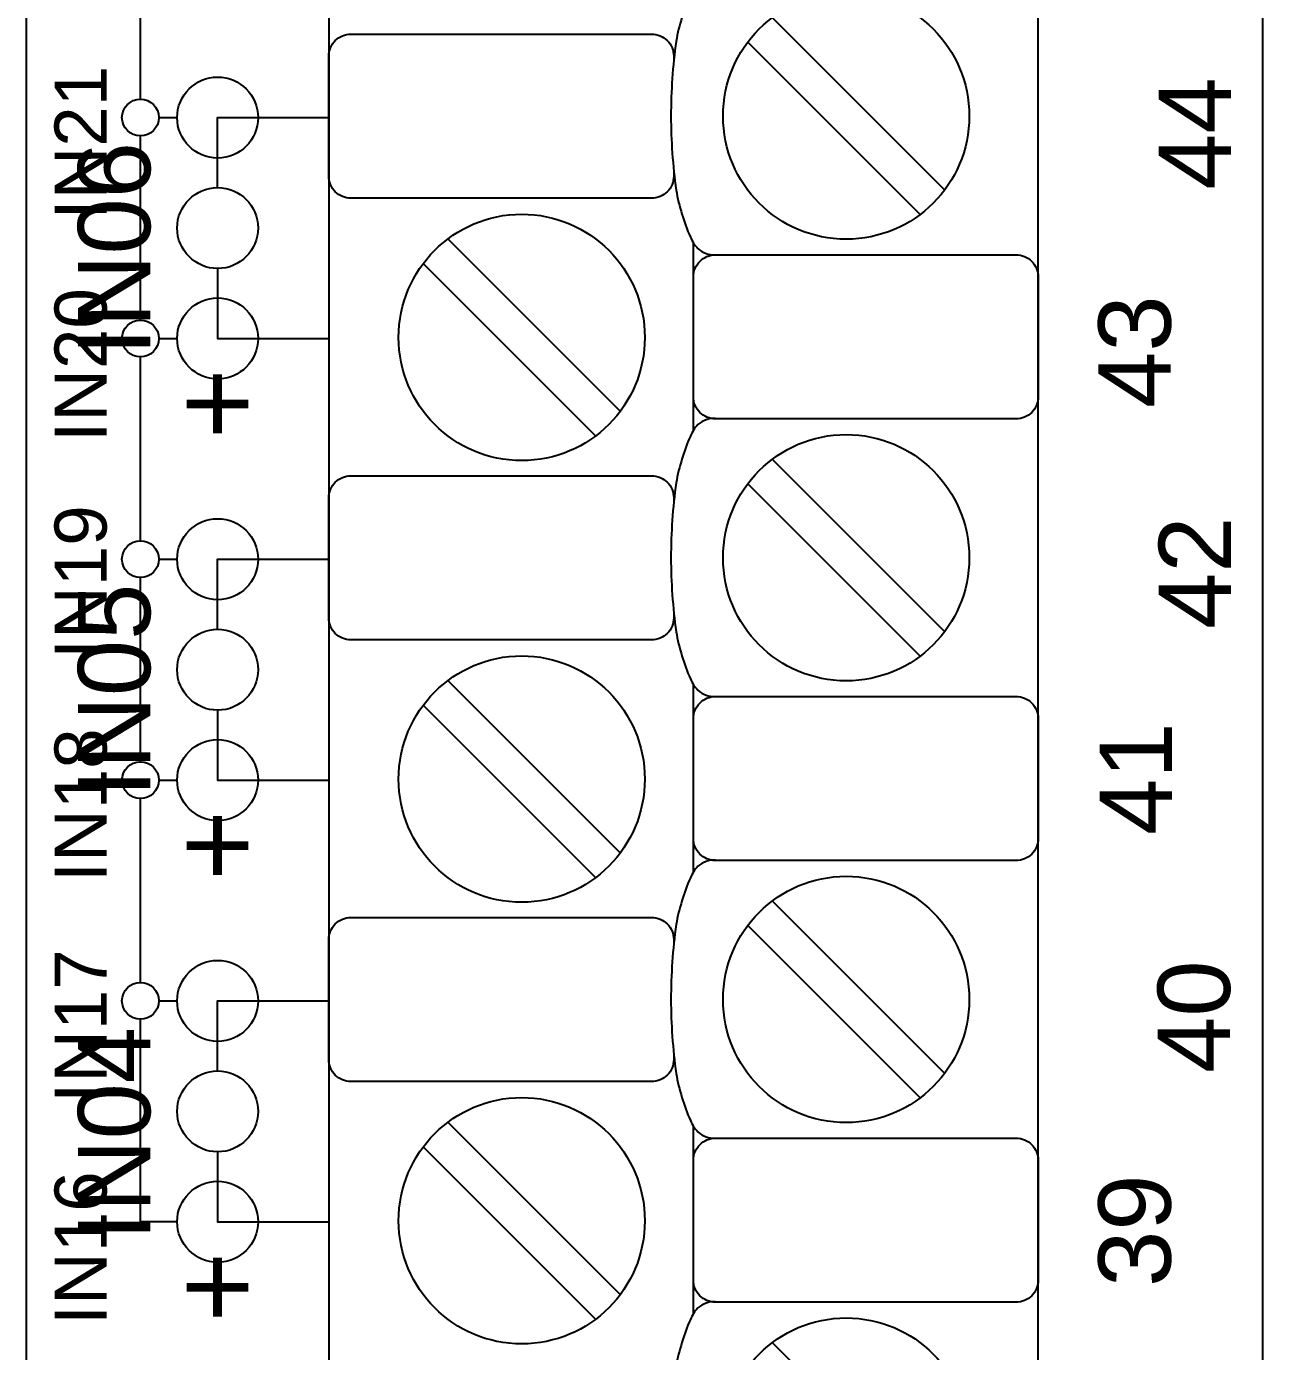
# Model space of a CAD drawing. Extents: x 1 to 47, y 1 to 35.
# Drawn here: x 29.831 to 31.511, y 16.489 to 18.289 of the extents above; entities that cross this region are included whole.
import ezdxf

# ---------------------------------------------------------------- set-up
doc = ezdxf.new("R2010")
doc.units = 0
doc.header["$MEASUREMENT"] = 0
for name, color, linetype in [('4_01__0__EMPTY', 7, 'CONTINUOUS'), ('4_02__1___8__INDEPENDENT_I', 7, 'CONTINUOUS'), ('4_03__2___8__OPTOISOLATED_', 7, 'CONTINUOUS'), ('4_04__4___24__OPTOISOLATED', 7, 'CONTINUOUS'), ('4_05__5___8__INDEPENDENT_I', 7, 'CONTINUOUS'), ('4_06__6___8__INDEPENDENT_I', 7, 'CONTINUOUS'), ('4_07__7___8__OPTOISOLATED_', 7, 'CONTINUOUS'), ('4_08__8___8__OPTOISOLATED_', 7, 'CONTINUOUS'), ('7_00______DWG_', 7, 'CONTINUOUS')]:
    doc.layers.add(name, color=color, linetype=linetype)
doc.styles.add('ARIAL', font='arial.ttf')

msp = doc.modelspace()

# ---------------------------------------------------------------- linework, layer by layer
at = {"layer": '4_01__0__EMPTY'}
msp.add_lwpolyline([(31.1761, 14.7556, 0.414213), (31.2061, 14.7856), (31.2062, 19.7674, 0.414214), (31.1762, 19.7974), (30.8631, 19.7974), (30.6184, 19.8883, 0.480048), (30.4202, 19.7433), (30.4202, 19.5091, -0.414214), (30.3902, 19.4791), (30.272, 19.4791, 0.414212), (30.242, 19.4491), (30.2419, 19.4491), (30.2419, 14.468, 0.414215), (30.2719, 14.438), (30.5848, 14.4381), (30.8296, 14.3472, 0.47859), (31.0281, 14.4922), (31.0281, 14.7256, -0.414214), (31.0581, 14.7556)], format="xyb", close=True, dxfattribs=at)
at = {"layer": '4_02__1___8__INDEPENDENT_I'}
msp.add_lwpolyline([(31.1761, 14.7556, 0.414213), (31.2061, 14.7856), (31.2062, 19.7674, 0.414214), (31.1762, 19.7974), (30.8631, 19.7974), (30.6184, 19.8883, 0.480048), (30.4202, 19.7433), (30.4202, 19.5091, -0.414214), (30.3902, 19.4791), (30.272, 19.4791, 0.414212), (30.242, 19.4491), (30.2419, 19.4491), (30.2419, 14.468, 0.414215), (30.2719, 14.438), (30.5848, 14.4381), (30.8296, 14.3472, 0.47859), (31.0281, 14.4922), (31.0281, 14.7256, -0.414214), (31.0581, 14.7556)], format="xyb", close=True, dxfattribs=at)
for points in [[(30.7674, 18.3571, 0.191033), (30.7435, 18.3486, 0.081668), (30.7333, 18.333, 0.0591), (30.714, 18.2693, 0.034646), (30.7069, 18.1678, 0.03436), (30.714, 18.0671, 0.0591), (30.7333, 18.0034, 0.081668), (30.7435, 17.9877, 0.191033), (30.7674, 17.9792)], [(30.7107, 18.0941), (30.7107, 18.0862, -0.414214), (30.6807, 18.0562), (30.2719, 18.0562, -0.414214), (30.2419, 18.0862), (30.2419, 18.2491, -0.414214), (30.2719, 18.2791), (30.6807, 18.2791, -0.414214), (30.7107, 18.2491), (30.7107, 18.2422)], [(30.7374, 17.9492, -0.414214), (30.7674, 17.9792), (31.1761, 17.9792, -0.414214), (31.2061, 17.9492), (31.2061, 17.7864, -0.414214), (31.1761, 17.7564), (30.7674, 17.7564, -0.414214), (30.7374, 17.7864)], [(30.7674, 17.7571, 0.191033), (30.7435, 17.7486, 0.081668), (30.7333, 17.733, 0.0591), (30.714, 17.6693, 0.034646), (30.7069, 17.5678, 0.03436), (30.714, 17.4671, 0.0591), (30.7333, 17.4033, 0.081668), (30.7435, 17.3877, 0.191033), (30.7674, 17.3792)], [(30.7107, 17.4941), (30.7107, 17.4862, -0.414214), (30.6807, 17.4562), (30.2719, 17.4562, -0.414214), (30.2419, 17.4862), (30.2419, 17.6491, -0.414214), (30.2719, 17.6791), (30.6807, 17.6791, -0.414214), (30.7107, 17.6491), (30.7107, 17.6422)], [(30.7374, 17.3492, -0.414214), (30.7674, 17.3792), (31.1761, 17.3792, -0.414214), (31.2061, 17.3492), (31.2061, 17.1864, -0.414214), (31.1761, 17.1564), (30.7674, 17.1564, -0.414214), (30.7374, 17.1864)], [(30.7674, 17.1571, 0.191033), (30.7435, 17.1486, 0.081668), (30.7333, 17.133, 0.0591), (30.714, 17.0693, 0.034646), (30.7069, 16.9677, 0.03436), (30.714, 16.8671, 0.0591), (30.7333, 16.8033, 0.081668), (30.7435, 16.7877, 0.191033), (30.7674, 16.7792)], [(30.7107, 16.8941), (30.7107, 16.8862, -0.414214), (30.6807, 16.8562), (30.2719, 16.8562, -0.414214), (30.2419, 16.8862), (30.2419, 17.049, -0.414214), (30.2719, 17.079), (30.6807, 17.079, -0.414214), (30.7107, 17.049), (30.7107, 17.0422)], [(30.7374, 16.7492, -0.414214), (30.7674, 16.7792), (31.1761, 16.7792, -0.414214), (31.2061, 16.7492), (31.2061, 16.5864, -0.414214), (31.1761, 16.5564), (30.7674, 16.5564, -0.414214), (30.7374, 16.5864)], [(30.7674, 16.5571, 0.191033), (30.7435, 16.5486, 0.081668), (30.7333, 16.533, 0.0591), (30.714, 16.4693, 0.034646), (30.7069, 16.3677, 0.03436), (30.714, 16.2671, 0.0591), (30.7333, 16.2033, 0.081668), (30.7435, 16.1877, 0.191033), (30.7674, 16.1792)]]:
    msp.add_lwpolyline(points, format="xyb", dxfattribs=at)
for points in [[(30.8447, 18.3016), (31.0789, 18.0674)], [(30.8113, 18.2681), (31.0455, 18.034)], [(30.0908, 18.0707), (30.0908, 18.1657), (30.2419, 18.1657)], [(30.4038, 18.0009), (30.6379, 17.7667)], [(30.7374, 17.7406), (30.7374, 17.9957)], [(30.3703, 17.9675), (30.6045, 17.7333)], [(30.0908, 17.9607), (30.0908, 17.8657), (30.2419, 17.8657)], [(30.8447, 17.7015), (31.0789, 17.4674)], [(30.8113, 17.6681), (31.0455, 17.434)], [(30.0908, 17.4707), (30.0908, 17.5657), (30.2419, 17.5657)], [(30.4038, 17.4009), (30.6379, 17.1667)], [(30.7374, 17.1406), (30.7374, 17.3957)], [(30.0908, 17.3607), (30.0908, 17.2657), (30.2419, 17.2657)], [(30.3703, 17.3675), (30.6045, 17.1333)], [(30.8447, 17.1015), (31.0789, 16.8674)], [(30.8113, 17.0681), (31.0455, 16.834)], [(30.0908, 16.8707), (30.0908, 16.9657), (30.2419, 16.9657)], [(30.4038, 16.8009), (30.6379, 16.5667)], [(30.7374, 16.5406), (30.7374, 16.7957)], [(30.0908, 16.7607), (30.0908, 16.6657), (30.2419, 16.6657)], [(30.3703, 16.7675), (30.6045, 16.5333)], [(30.8447, 16.5015), (31.0789, 16.2674)]]:
    msp.add_lwpolyline(points, dxfattribs=at)
for centre, radius in [((30.9451, 18.1678), 0.1673), ((30.0908, 18.0157), 0.055), ((30.5041, 17.8671), 0.1673), ((30.9451, 17.5678), 0.1673), ((30.0908, 17.4157), 0.055), ((30.5041, 17.2671), 0.1673), ((30.9451, 16.9677), 0.1673), ((30.0908, 16.8157), 0.055), ((30.5041, 16.6671), 0.1673), ((30.9451, 16.3677), 0.1673)]:
    msp.add_circle(centre, radius, dxfattribs=at)
at = {"layer": '4_03__2___8__OPTOISOLATED_'}
msp.add_lwpolyline([(31.1761, 14.7556, 0.414213), (31.2061, 14.7856), (31.2062, 19.7674, 0.414214), (31.1762, 19.7974), (30.8631, 19.7974), (30.6184, 19.8883, 0.480048), (30.4202, 19.7433), (30.4202, 19.5091, -0.414214), (30.3902, 19.4791), (30.272, 19.4791, 0.414212), (30.242, 19.4491), (30.2419, 19.4491), (30.2419, 14.468, 0.414215), (30.2719, 14.438), (30.5848, 14.4381), (30.8296, 14.3472, 0.47859), (31.0281, 14.4922), (31.0281, 14.7256, -0.414214), (31.0581, 14.7556)], format="xyb", close=True, dxfattribs=at)
for points in [[(30.7674, 18.3571, 0.191033), (30.7435, 18.3486, 0.081668), (30.7333, 18.333, 0.0591), (30.714, 18.2693, 0.034646), (30.7069, 18.1678, 0.03436), (30.714, 18.0671, 0.0591), (30.7333, 18.0034, 0.081668), (30.7435, 17.9877, 0.191033), (30.7674, 17.9792)], [(30.7107, 18.0941), (30.7107, 18.0862, -0.414214), (30.6807, 18.0562), (30.2719, 18.0562, -0.414214), (30.2419, 18.0862), (30.2419, 18.2491, -0.414214), (30.2719, 18.2791), (30.6807, 18.2791, -0.414214), (30.7107, 18.2491), (30.7107, 18.2422)], [(30.7374, 17.9492, -0.414214), (30.7674, 17.9792), (31.1761, 17.9792, -0.414214), (31.2061, 17.9492), (31.2061, 17.7864, -0.414214), (31.1761, 17.7564), (30.7674, 17.7564, -0.414214), (30.7374, 17.7864)], [(30.7674, 17.7571, 0.191033), (30.7435, 17.7486, 0.081668), (30.7333, 17.733, 0.0591), (30.714, 17.6693, 0.034646), (30.7069, 17.5678, 0.03436), (30.714, 17.4671, 0.0591), (30.7333, 17.4033, 0.081668), (30.7435, 17.3877, 0.191033), (30.7674, 17.3792)], [(30.7107, 17.4941), (30.7107, 17.4862, -0.414214), (30.6807, 17.4562), (30.2719, 17.4562, -0.414214), (30.2419, 17.4862), (30.2419, 17.6491, -0.414214), (30.2719, 17.6791), (30.6807, 17.6791, -0.414214), (30.7107, 17.6491), (30.7107, 17.6422)], [(30.7374, 17.3492, -0.414214), (30.7674, 17.3792), (31.1761, 17.3792, -0.414214), (31.2061, 17.3492), (31.2061, 17.1864, -0.414214), (31.1761, 17.1564), (30.7674, 17.1564, -0.414214), (30.7374, 17.1864)], [(30.7674, 17.1571, 0.191033), (30.7435, 17.1486, 0.081668), (30.7333, 17.133, 0.0591), (30.714, 17.0693, 0.034646), (30.7069, 16.9677, 0.03436), (30.714, 16.8671, 0.0591), (30.7333, 16.8033, 0.081668), (30.7435, 16.7877, 0.191033), (30.7674, 16.7792)], [(30.7107, 16.8941), (30.7107, 16.8862, -0.414214), (30.6807, 16.8562), (30.2719, 16.8562, -0.414214), (30.2419, 16.8862), (30.2419, 17.049, -0.414214), (30.2719, 17.079), (30.6807, 17.079, -0.414214), (30.7107, 17.049), (30.7107, 17.0422)], [(30.7374, 16.7492, -0.414214), (30.7674, 16.7792), (31.1761, 16.7792, -0.414214), (31.2061, 16.7492), (31.2061, 16.5864, -0.414214), (31.1761, 16.5564), (30.7674, 16.5564, -0.414214), (30.7374, 16.5864)], [(30.7674, 16.5571, 0.191033), (30.7435, 16.5486, 0.081668), (30.7333, 16.533, 0.0591), (30.714, 16.4693, 0.034646), (30.7069, 16.3677, 0.03436), (30.714, 16.2671, 0.0591), (30.7333, 16.2033, 0.081668), (30.7435, 16.1877, 0.191033), (30.7674, 16.1792)]]:
    msp.add_lwpolyline(points, format="xyb", dxfattribs=at)
for points in [[(30.8447, 18.3016), (31.0789, 18.0674)], [(30.8113, 18.2681), (31.0455, 18.034)], [(30.0908, 18.0707), (30.0908, 18.1657), (30.2419, 18.1657)], [(30.4038, 18.0009), (30.6379, 17.7667)], [(30.7374, 17.7406), (30.7374, 17.9957)], [(30.3703, 17.9675), (30.6045, 17.7333)], [(30.0908, 17.9607), (30.0908, 17.8657), (30.2419, 17.8657)], [(30.8447, 17.7015), (31.0789, 17.4674)], [(30.8113, 17.6681), (31.0455, 17.434)], [(30.0908, 17.4707), (30.0908, 17.5657), (30.2419, 17.5657)], [(30.4038, 17.4009), (30.6379, 17.1667)], [(30.7374, 17.1406), (30.7374, 17.3957)], [(30.0908, 17.3607), (30.0908, 17.2657), (30.2419, 17.2657)], [(30.3703, 17.3675), (30.6045, 17.1333)], [(30.8447, 17.1015), (31.0789, 16.8674)], [(30.8113, 17.0681), (31.0455, 16.834)], [(30.0908, 16.8707), (30.0908, 16.9657), (30.2419, 16.9657)], [(30.4038, 16.8009), (30.6379, 16.5667)], [(30.7374, 16.5406), (30.7374, 16.7957)], [(30.0908, 16.7607), (30.0908, 16.6657), (30.2419, 16.6657)], [(30.3703, 16.7675), (30.6045, 16.5333)], [(30.8447, 16.5015), (31.0789, 16.2674)]]:
    msp.add_lwpolyline(points, dxfattribs=at)
for centre, radius in [((30.9451, 18.1678), 0.1673), ((30.0908, 18.0157), 0.055), ((30.5041, 17.8671), 0.1673), ((30.9451, 17.5678), 0.1673), ((30.0908, 17.4157), 0.055), ((30.5041, 17.2671), 0.1673), ((30.9451, 16.9677), 0.1673), ((30.0908, 16.8157), 0.055), ((30.5041, 16.6671), 0.1673), ((30.9451, 16.3677), 0.1673)]:
    msp.add_circle(centre, radius, dxfattribs=at)
at = {"layer": '4_04__4___24__OPTOISOLATED'}
msp.add_lwpolyline([(31.1761, 14.7556, 0.414213), (31.2061, 14.7856), (31.2062, 19.7674, 0.414214), (31.1762, 19.7974), (30.8631, 19.7974), (30.6184, 19.8883, 0.480048), (30.4202, 19.7433), (30.4202, 19.5091, -0.414214), (30.3902, 19.4791), (30.272, 19.4791, 0.414212), (30.242, 19.4491), (30.2419, 19.4491), (30.2419, 14.468, 0.414215), (30.2719, 14.438), (30.5848, 14.4381), (30.8296, 14.3472, 0.47859), (31.0281, 14.4922), (31.0281, 14.7256, -0.414214), (31.0581, 14.7556)], format="xyb", close=True, dxfattribs=at)
for points in [[(29.9858, 18.1907), (29.9858, 18.4407)], [(30.8447, 18.3016), (31.0789, 18.0674)], [(30.8113, 18.2681), (31.0455, 18.034)], [(30.0108, 18.1657), (30.0358, 18.1657)], [(30.1458, 18.1657), (30.2419, 18.1657)], [(29.9858, 17.8907), (29.9858, 18.1407)], [(30.4038, 18.0009), (30.6379, 17.7667)], [(30.7374, 17.7406), (30.7374, 17.9957)], [(30.3703, 17.9675), (30.6045, 17.7333)], [(30.0108, 17.8657), (30.0358, 17.8657)], [(30.1458, 17.8657), (30.2419, 17.8657)], [(29.9858, 17.5907), (29.9858, 17.8407)], [(30.8447, 17.7015), (31.0789, 17.4674)], [(30.8113, 17.6681), (31.0455, 17.434)], [(30.0108, 17.5657), (30.0358, 17.5657)], [(30.1458, 17.5657), (30.2419, 17.5657)], [(29.9858, 17.2907), (29.9858, 17.5407)], [(30.4038, 17.4009), (30.6379, 17.1667)], [(30.7374, 17.1406), (30.7374, 17.3957)], [(30.3703, 17.3675), (30.6045, 17.1333)], [(30.0108, 17.2657), (30.0358, 17.2657)], [(30.1458, 17.2657), (30.2419, 17.2657)], [(29.9858, 16.9907), (29.9858, 17.2407)], [(30.8447, 17.1015), (31.0789, 16.8674)], [(30.8113, 17.0681), (31.0455, 16.834)], [(30.0108, 16.9657), (30.0358, 16.9657)], [(30.1458, 16.9657), (30.2419, 16.9657)], [(30.0358, 16.6657), (29.9858, 16.6657), (29.9858, 16.9407)], [(30.4038, 16.8009), (30.6379, 16.5667)], [(30.7374, 16.5406), (30.7374, 16.7957)], [(30.3703, 16.7675), (30.6045, 16.5333)], [(30.1458, 16.6657), (30.2419, 16.6657)], [(30.8447, 16.5015), (31.0789, 16.2674)]]:
    msp.add_lwpolyline(points, dxfattribs=at)
for points in [[(30.7674, 18.3571, 0.191033), (30.7435, 18.3486, 0.081668), (30.7333, 18.333, 0.0591), (30.714, 18.2693, 0.034646), (30.7069, 18.1678, 0.03436), (30.714, 18.0671, 0.0591), (30.7333, 18.0034, 0.081668), (30.7435, 17.9877, 0.191033), (30.7674, 17.9792)], [(30.7107, 18.0941), (30.7107, 18.0862, -0.414214), (30.6807, 18.0562), (30.2719, 18.0562, -0.414214), (30.2419, 18.0862), (30.2419, 18.2491, -0.414214), (30.2719, 18.2791), (30.6807, 18.2791, -0.414214), (30.7107, 18.2491), (30.7107, 18.2422)], [(30.7374, 17.9492, -0.414214), (30.7674, 17.9792), (31.1761, 17.9792, -0.414214), (31.2061, 17.9492), (31.2061, 17.7864, -0.414214), (31.1761, 17.7564), (30.7674, 17.7564, -0.414214), (30.7374, 17.7864)], [(30.7674, 17.7571, 0.191033), (30.7435, 17.7486, 0.081668), (30.7333, 17.733, 0.0591), (30.714, 17.6693, 0.034646), (30.7069, 17.5678, 0.03436), (30.714, 17.4671, 0.0591), (30.7333, 17.4033, 0.081668), (30.7435, 17.3877, 0.191033), (30.7674, 17.3792)], [(30.7107, 17.4941), (30.7107, 17.4862, -0.414214), (30.6807, 17.4562), (30.2719, 17.4562, -0.414214), (30.2419, 17.4862), (30.2419, 17.6491, -0.414214), (30.2719, 17.6791), (30.6807, 17.6791, -0.414214), (30.7107, 17.6491), (30.7107, 17.6422)], [(30.7374, 17.3492, -0.414214), (30.7674, 17.3792), (31.1761, 17.3792, -0.414214), (31.2061, 17.3492), (31.2061, 17.1864, -0.414214), (31.1761, 17.1564), (30.7674, 17.1564, -0.414214), (30.7374, 17.1864)], [(30.7674, 17.1571, 0.191033), (30.7435, 17.1486, 0.081668), (30.7333, 17.133, 0.0591), (30.714, 17.0693, 0.034646), (30.7069, 16.9677, 0.03436), (30.714, 16.8671, 0.0591), (30.7333, 16.8033, 0.081668), (30.7435, 16.7877, 0.191033), (30.7674, 16.7792)], [(30.7107, 16.8941), (30.7107, 16.8862, -0.414214), (30.6807, 16.8562), (30.2719, 16.8562, -0.414214), (30.2419, 16.8862), (30.2419, 17.049, -0.414214), (30.2719, 17.079), (30.6807, 17.079, -0.414214), (30.7107, 17.049), (30.7107, 17.0422)], [(30.7374, 16.7492, -0.414214), (30.7674, 16.7792), (31.1761, 16.7792, -0.414214), (31.2061, 16.7492), (31.2061, 16.5864, -0.414214), (31.1761, 16.5564), (30.7674, 16.5564, -0.414214), (30.7374, 16.5864)], [(30.7674, 16.5571, 0.191033), (30.7435, 16.5486, 0.081668), (30.7333, 16.533, 0.0591), (30.714, 16.4693, 0.034646), (30.7069, 16.3677, 0.03436), (30.714, 16.2671, 0.0591), (30.7333, 16.2033, 0.081668), (30.7435, 16.1877, 0.191033), (30.7674, 16.1792)]]:
    msp.add_lwpolyline(points, format="xyb", dxfattribs=at)
for centre, radius in [((30.9451, 18.1678), 0.1673), ((30.0908, 18.1657), 0.055), ((29.9858, 18.1657), 0.025), ((30.5041, 17.8671), 0.1673), ((30.0908, 17.8657), 0.055), ((29.9858, 17.8657), 0.025), ((30.9451, 17.5678), 0.1673), ((30.0908, 17.5657), 0.055), ((29.9858, 17.5657), 0.025), ((30.5041, 17.2671), 0.1673), ((30.0908, 17.2657), 0.055), ((29.9858, 17.2657), 0.025), ((30.9451, 16.9677), 0.1673), ((30.0908, 16.9657), 0.055), ((29.9858, 16.9657), 0.025), ((30.5041, 16.6671), 0.1673), ((30.0908, 16.6657), 0.055), ((30.9451, 16.3677), 0.1673)]:
    msp.add_circle(centre, radius, dxfattribs=at)
at = {"layer": '4_05__5___8__INDEPENDENT_I'}
msp.add_lwpolyline([(31.1761, 14.7556, 0.414213), (31.2061, 14.7856), (31.2062, 19.7674, 0.414214), (31.1762, 19.7974), (30.8631, 19.7974), (30.6184, 19.8883, 0.480048), (30.4202, 19.7433), (30.4202, 19.5091, -0.414214), (30.3902, 19.4791), (30.272, 19.4791, 0.414212), (30.242, 19.4491), (30.2419, 19.4491), (30.2419, 14.468, 0.414215), (30.2719, 14.438), (30.5848, 14.4381), (30.8296, 14.3472, 0.47859), (31.0281, 14.4922), (31.0281, 14.7256, -0.414214), (31.0581, 14.7556)], format="xyb", close=True, dxfattribs=at)
for points in [[(30.7674, 18.3571, 0.191033), (30.7435, 18.3486, 0.081668), (30.7333, 18.333, 0.0591), (30.714, 18.2693, 0.034646), (30.7069, 18.1678, 0.03436), (30.714, 18.0671, 0.0591), (30.7333, 18.0034, 0.081668), (30.7435, 17.9877, 0.191033), (30.7674, 17.9792)], [(30.7107, 18.0941), (30.7107, 18.0862, -0.414214), (30.6807, 18.0562), (30.2719, 18.0562, -0.414214), (30.2419, 18.0862), (30.2419, 18.2491, -0.414214), (30.2719, 18.2791), (30.6807, 18.2791, -0.414214), (30.7107, 18.2491), (30.7107, 18.2422)], [(30.7374, 17.9492, -0.414214), (30.7674, 17.9792), (31.1761, 17.9792, -0.414214), (31.2061, 17.9492), (31.2061, 17.7864, -0.414214), (31.1761, 17.7564), (30.7674, 17.7564, -0.414214), (30.7374, 17.7864)], [(30.7674, 17.7571, 0.191033), (30.7435, 17.7486, 0.081668), (30.7333, 17.733, 0.0591), (30.714, 17.6693, 0.034646), (30.7069, 17.5678, 0.03436), (30.714, 17.4671, 0.0591), (30.7333, 17.4033, 0.081668), (30.7435, 17.3877, 0.191033), (30.7674, 17.3792)], [(30.7107, 17.4941), (30.7107, 17.4862, -0.414214), (30.6807, 17.4562), (30.2719, 17.4562, -0.414214), (30.2419, 17.4862), (30.2419, 17.6491, -0.414214), (30.2719, 17.6791), (30.6807, 17.6791, -0.414214), (30.7107, 17.6491), (30.7107, 17.6422)], [(30.7374, 17.3492, -0.414214), (30.7674, 17.3792), (31.1761, 17.3792, -0.414214), (31.2061, 17.3492), (31.2061, 17.1864, -0.414214), (31.1761, 17.1564), (30.7674, 17.1564, -0.414214), (30.7374, 17.1864)], [(30.7674, 17.1571, 0.191033), (30.7435, 17.1486, 0.081668), (30.7333, 17.133, 0.0591), (30.714, 17.0693, 0.034646), (30.7069, 16.9677, 0.03436), (30.714, 16.8671, 0.0591), (30.7333, 16.8033, 0.081668), (30.7435, 16.7877, 0.191033), (30.7674, 16.7792)], [(30.7107, 16.8941), (30.7107, 16.8862, -0.414214), (30.6807, 16.8562), (30.2719, 16.8562, -0.414214), (30.2419, 16.8862), (30.2419, 17.049, -0.414214), (30.2719, 17.079), (30.6807, 17.079, -0.414214), (30.7107, 17.049), (30.7107, 17.0422)], [(30.7374, 16.7492, -0.414214), (30.7674, 16.7792), (31.1761, 16.7792, -0.414214), (31.2061, 16.7492), (31.2061, 16.5864, -0.414214), (31.1761, 16.5564), (30.7674, 16.5564, -0.414214), (30.7374, 16.5864)], [(30.7674, 16.5571, 0.191033), (30.7435, 16.5486, 0.081668), (30.7333, 16.533, 0.0591), (30.714, 16.4693, 0.034646), (30.7069, 16.3677, 0.03436), (30.714, 16.2671, 0.0591), (30.7333, 16.2033, 0.081668), (30.7435, 16.1877, 0.191033), (30.7674, 16.1792)]]:
    msp.add_lwpolyline(points, format="xyb", dxfattribs=at)
for points in [[(30.8447, 18.3016), (31.0789, 18.0674)], [(30.8113, 18.2681), (31.0455, 18.034)], [(30.0908, 18.0707), (30.0908, 18.1657), (30.2419, 18.1657)], [(30.4038, 18.0009), (30.6379, 17.7667)], [(30.7374, 17.7406), (30.7374, 17.9957)], [(30.3703, 17.9675), (30.6045, 17.7333)], [(30.0908, 17.9607), (30.0908, 17.8657), (30.2419, 17.8657)], [(30.8447, 17.7015), (31.0789, 17.4674)], [(30.8113, 17.6681), (31.0455, 17.434)], [(30.0908, 17.4707), (30.0908, 17.5657), (30.2419, 17.5657)], [(30.4038, 17.4009), (30.6379, 17.1667)], [(30.7374, 17.1406), (30.7374, 17.3957)], [(30.0908, 17.3607), (30.0908, 17.2657), (30.2419, 17.2657)], [(30.3703, 17.3675), (30.6045, 17.1333)], [(30.8447, 17.1015), (31.0789, 16.8674)], [(30.8113, 17.0681), (31.0455, 16.834)], [(30.0908, 16.8707), (30.0908, 16.9657), (30.2419, 16.9657)], [(30.4038, 16.8009), (30.6379, 16.5667)], [(30.7374, 16.5406), (30.7374, 16.7957)], [(30.0908, 16.7607), (30.0908, 16.6657), (30.2419, 16.6657)], [(30.3703, 16.7675), (30.6045, 16.5333)], [(30.8447, 16.5015), (31.0789, 16.2674)]]:
    msp.add_lwpolyline(points, dxfattribs=at)
for centre, radius in [((30.9451, 18.1678), 0.1673), ((30.0908, 18.0157), 0.055), ((30.5041, 17.8671), 0.1673), ((30.9451, 17.5678), 0.1673), ((30.0908, 17.4157), 0.055), ((30.5041, 17.2671), 0.1673), ((30.9451, 16.9677), 0.1673), ((30.0908, 16.8157), 0.055), ((30.5041, 16.6671), 0.1673), ((30.9451, 16.3677), 0.1673)]:
    msp.add_circle(centre, radius, dxfattribs=at)
at = {"layer": '4_06__6___8__INDEPENDENT_I'}
msp.add_lwpolyline([(31.1761, 14.7556, 0.414213), (31.2061, 14.7856), (31.2062, 19.7674, 0.414214), (31.1762, 19.7974), (30.8631, 19.7974), (30.6184, 19.8883, 0.480048), (30.4202, 19.7433), (30.4202, 19.5091, -0.414214), (30.3902, 19.4791), (30.272, 19.4791, 0.414212), (30.242, 19.4491), (30.2419, 19.4491), (30.2419, 14.468, 0.414215), (30.2719, 14.438), (30.5848, 14.4381), (30.8296, 14.3472, 0.47859), (31.0281, 14.4922), (31.0281, 14.7256, -0.414214), (31.0581, 14.7556)], format="xyb", close=True, dxfattribs=at)
for points in [[(30.7674, 18.3571, 0.191033), (30.7435, 18.3486, 0.081668), (30.7333, 18.333, 0.0591), (30.714, 18.2693, 0.034646), (30.7069, 18.1678, 0.03436), (30.714, 18.0671, 0.0591), (30.7333, 18.0034, 0.081668), (30.7435, 17.9877, 0.191033), (30.7674, 17.9792)], [(30.7107, 18.0941), (30.7107, 18.0862, -0.414214), (30.6807, 18.0562), (30.2719, 18.0562, -0.414214), (30.2419, 18.0862), (30.2419, 18.2491, -0.414214), (30.2719, 18.2791), (30.6807, 18.2791, -0.414214), (30.7107, 18.2491), (30.7107, 18.2422)], [(30.7374, 17.9492, -0.414214), (30.7674, 17.9792), (31.1761, 17.9792, -0.414214), (31.2061, 17.9492), (31.2061, 17.7864, -0.414214), (31.1761, 17.7564), (30.7674, 17.7564, -0.414214), (30.7374, 17.7864)], [(30.7674, 17.7571, 0.191033), (30.7435, 17.7486, 0.081668), (30.7333, 17.733, 0.0591), (30.714, 17.6693, 0.034646), (30.7069, 17.5678, 0.03436), (30.714, 17.4671, 0.0591), (30.7333, 17.4033, 0.081668), (30.7435, 17.3877, 0.191033), (30.7674, 17.3792)], [(30.7107, 17.4941), (30.7107, 17.4862, -0.414214), (30.6807, 17.4562), (30.2719, 17.4562, -0.414214), (30.2419, 17.4862), (30.2419, 17.6491, -0.414214), (30.2719, 17.6791), (30.6807, 17.6791, -0.414214), (30.7107, 17.6491), (30.7107, 17.6422)], [(30.7374, 17.3492, -0.414214), (30.7674, 17.3792), (31.1761, 17.3792, -0.414214), (31.2061, 17.3492), (31.2061, 17.1864, -0.414214), (31.1761, 17.1564), (30.7674, 17.1564, -0.414214), (30.7374, 17.1864)], [(30.7674, 17.1571, 0.191033), (30.7435, 17.1486, 0.081668), (30.7333, 17.133, 0.0591), (30.714, 17.0693, 0.034646), (30.7069, 16.9677, 0.03436), (30.714, 16.8671, 0.0591), (30.7333, 16.8033, 0.081668), (30.7435, 16.7877, 0.191033), (30.7674, 16.7792)], [(30.7107, 16.8941), (30.7107, 16.8862, -0.414214), (30.6807, 16.8562), (30.2719, 16.8562, -0.414214), (30.2419, 16.8862), (30.2419, 17.049, -0.414214), (30.2719, 17.079), (30.6807, 17.079, -0.414214), (30.7107, 17.049), (30.7107, 17.0422)], [(30.7374, 16.7492, -0.414214), (30.7674, 16.7792), (31.1761, 16.7792, -0.414214), (31.2061, 16.7492), (31.2061, 16.5864, -0.414214), (31.1761, 16.5564), (30.7674, 16.5564, -0.414214), (30.7374, 16.5864)], [(30.7674, 16.5571, 0.191033), (30.7435, 16.5486, 0.081668), (30.7333, 16.533, 0.0591), (30.714, 16.4693, 0.034646), (30.7069, 16.3677, 0.03436), (30.714, 16.2671, 0.0591), (30.7333, 16.2033, 0.081668), (30.7435, 16.1877, 0.191033), (30.7674, 16.1792)]]:
    msp.add_lwpolyline(points, format="xyb", dxfattribs=at)
for points in [[(30.8447, 18.3016), (31.0789, 18.0674)], [(30.8113, 18.2681), (31.0455, 18.034)], [(30.0908, 18.0707), (30.0908, 18.1657), (30.2419, 18.1657)], [(30.4038, 18.0009), (30.6379, 17.7667)], [(30.7374, 17.7406), (30.7374, 17.9957)], [(30.3703, 17.9675), (30.6045, 17.7333)], [(30.0908, 17.9607), (30.0908, 17.8657), (30.2419, 17.8657)], [(30.8447, 17.7015), (31.0789, 17.4674)], [(30.8113, 17.6681), (31.0455, 17.434)], [(30.0908, 17.4707), (30.0908, 17.5657), (30.2419, 17.5657)], [(30.4038, 17.4009), (30.6379, 17.1667)], [(30.7374, 17.1406), (30.7374, 17.3957)], [(30.0908, 17.3607), (30.0908, 17.2657), (30.2419, 17.2657)], [(30.3703, 17.3675), (30.6045, 17.1333)], [(30.8447, 17.1015), (31.0789, 16.8674)], [(30.8113, 17.0681), (31.0455, 16.834)], [(30.0908, 16.8707), (30.0908, 16.9657), (30.2419, 16.9657)], [(30.4038, 16.8009), (30.6379, 16.5667)], [(30.7374, 16.5406), (30.7374, 16.7957)], [(30.0908, 16.7607), (30.0908, 16.6657), (30.2419, 16.6657)], [(30.3703, 16.7675), (30.6045, 16.5333)], [(30.8447, 16.5015), (31.0789, 16.2674)]]:
    msp.add_lwpolyline(points, dxfattribs=at)
for centre, radius in [((30.9451, 18.1678), 0.1673), ((30.0908, 18.0157), 0.055), ((30.5041, 17.8671), 0.1673), ((30.9451, 17.5678), 0.1673), ((30.0908, 17.4157), 0.055), ((30.5041, 17.2671), 0.1673), ((30.9451, 16.9677), 0.1673), ((30.0908, 16.8157), 0.055), ((30.5041, 16.6671), 0.1673), ((30.9451, 16.3677), 0.1673)]:
    msp.add_circle(centre, radius, dxfattribs=at)
at = {"layer": '4_07__7___8__OPTOISOLATED_'}
msp.add_lwpolyline([(31.1761, 14.7556, 0.414213), (31.2061, 14.7856), (31.2062, 19.7674, 0.414214), (31.1762, 19.7974), (30.8631, 19.7974), (30.6184, 19.8883, 0.480048), (30.4202, 19.7433), (30.4202, 19.5091, -0.414214), (30.3902, 19.4791), (30.272, 19.4791, 0.414212), (30.242, 19.4491), (30.2419, 19.4491), (30.2419, 14.468, 0.414215), (30.2719, 14.438), (30.5848, 14.4381), (30.8296, 14.3472, 0.47859), (31.0281, 14.4922), (31.0281, 14.7256, -0.414214), (31.0581, 14.7556)], format="xyb", close=True, dxfattribs=at)
for points in [[(30.7674, 18.3571, 0.191033), (30.7435, 18.3486, 0.081668), (30.7333, 18.333, 0.0591), (30.714, 18.2693, 0.034646), (30.7069, 18.1678, 0.03436), (30.714, 18.0671, 0.0591), (30.7333, 18.0034, 0.081668), (30.7435, 17.9877, 0.191033), (30.7674, 17.9792)], [(30.7107, 18.0941), (30.7107, 18.0862, -0.414214), (30.6807, 18.0562), (30.2719, 18.0562, -0.414214), (30.2419, 18.0862), (30.2419, 18.2491, -0.414214), (30.2719, 18.2791), (30.6807, 18.2791, -0.414214), (30.7107, 18.2491), (30.7107, 18.2422)], [(30.7374, 17.9492, -0.414214), (30.7674, 17.9792), (31.1761, 17.9792, -0.414214), (31.2061, 17.9492), (31.2061, 17.7864, -0.414214), (31.1761, 17.7564), (30.7674, 17.7564, -0.414214), (30.7374, 17.7864)], [(30.7674, 17.7571, 0.191033), (30.7435, 17.7486, 0.081668), (30.7333, 17.733, 0.0591), (30.714, 17.6693, 0.034646), (30.7069, 17.5678, 0.03436), (30.714, 17.4671, 0.0591), (30.7333, 17.4033, 0.081668), (30.7435, 17.3877, 0.191033), (30.7674, 17.3792)], [(30.7107, 17.4941), (30.7107, 17.4862, -0.414214), (30.6807, 17.4562), (30.2719, 17.4562, -0.414214), (30.2419, 17.4862), (30.2419, 17.6491, -0.414214), (30.2719, 17.6791), (30.6807, 17.6791, -0.414214), (30.7107, 17.6491), (30.7107, 17.6422)], [(30.7374, 17.3492, -0.414214), (30.7674, 17.3792), (31.1761, 17.3792, -0.414214), (31.2061, 17.3492), (31.2061, 17.1864, -0.414214), (31.1761, 17.1564), (30.7674, 17.1564, -0.414214), (30.7374, 17.1864)], [(30.7674, 17.1571, 0.191033), (30.7435, 17.1486, 0.081668), (30.7333, 17.133, 0.0591), (30.714, 17.0693, 0.034646), (30.7069, 16.9677, 0.03436), (30.714, 16.8671, 0.0591), (30.7333, 16.8033, 0.081668), (30.7435, 16.7877, 0.191033), (30.7674, 16.7792)], [(30.7107, 16.8941), (30.7107, 16.8862, -0.414214), (30.6807, 16.8562), (30.2719, 16.8562, -0.414214), (30.2419, 16.8862), (30.2419, 17.049, -0.414214), (30.2719, 17.079), (30.6807, 17.079, -0.414214), (30.7107, 17.049), (30.7107, 17.0422)], [(30.7374, 16.7492, -0.414214), (30.7674, 16.7792), (31.1761, 16.7792, -0.414214), (31.2061, 16.7492), (31.2061, 16.5864, -0.414214), (31.1761, 16.5564), (30.7674, 16.5564, -0.414214), (30.7374, 16.5864)], [(30.7674, 16.5571, 0.191033), (30.7435, 16.5486, 0.081668), (30.7333, 16.533, 0.0591), (30.714, 16.4693, 0.034646), (30.7069, 16.3677, 0.03436), (30.714, 16.2671, 0.0591), (30.7333, 16.2033, 0.081668), (30.7435, 16.1877, 0.191033), (30.7674, 16.1792)]]:
    msp.add_lwpolyline(points, format="xyb", dxfattribs=at)
for points in [[(30.8447, 18.3016), (31.0789, 18.0674)], [(30.8113, 18.2681), (31.0455, 18.034)], [(30.0908, 18.0707), (30.0908, 18.1657), (30.2419, 18.1657)], [(30.4038, 18.0009), (30.6379, 17.7667)], [(30.7374, 17.7406), (30.7374, 17.9957)], [(30.3703, 17.9675), (30.6045, 17.7333)], [(30.0908, 17.9607), (30.0908, 17.8657), (30.2419, 17.8657)], [(30.8447, 17.7015), (31.0789, 17.4674)], [(30.8113, 17.6681), (31.0455, 17.434)], [(30.0908, 17.4707), (30.0908, 17.5657), (30.2419, 17.5657)], [(30.4038, 17.4009), (30.6379, 17.1667)], [(30.7374, 17.1406), (30.7374, 17.3957)], [(30.0908, 17.3607), (30.0908, 17.2657), (30.2419, 17.2657)], [(30.3703, 17.3675), (30.6045, 17.1333)], [(30.8447, 17.1015), (31.0789, 16.8674)], [(30.8113, 17.0681), (31.0455, 16.834)], [(30.0908, 16.8707), (30.0908, 16.9657), (30.2419, 16.9657)], [(30.4038, 16.8009), (30.6379, 16.5667)], [(30.7374, 16.5406), (30.7374, 16.7957)], [(30.0908, 16.7607), (30.0908, 16.6657), (30.2419, 16.6657)], [(30.3703, 16.7675), (30.6045, 16.5333)], [(30.8447, 16.5015), (31.0789, 16.2674)]]:
    msp.add_lwpolyline(points, dxfattribs=at)
for centre, radius in [((30.9451, 18.1678), 0.1673), ((30.0908, 18.0157), 0.055), ((30.5041, 17.8671), 0.1673), ((30.9451, 17.5678), 0.1673), ((30.0908, 17.4157), 0.055), ((30.5041, 17.2671), 0.1673), ((30.9451, 16.9677), 0.1673), ((30.0908, 16.8157), 0.055), ((30.5041, 16.6671), 0.1673), ((30.9451, 16.3677), 0.1673)]:
    msp.add_circle(centre, radius, dxfattribs=at)
at = {"layer": '4_08__8___8__OPTOISOLATED_'}
msp.add_lwpolyline([(31.1761, 14.7556, 0.414213), (31.2061, 14.7856), (31.2062, 19.7674, 0.414214), (31.1762, 19.7974), (30.8631, 19.7974), (30.6184, 19.8883, 0.480048), (30.4202, 19.7433), (30.4202, 19.5091, -0.414214), (30.3902, 19.4791), (30.272, 19.4791, 0.414212), (30.242, 19.4491), (30.2419, 19.4491), (30.2419, 14.468, 0.414215), (30.2719, 14.438), (30.5848, 14.4381), (30.8296, 14.3472, 0.47859), (31.0281, 14.4922), (31.0281, 14.7256, -0.414214), (31.0581, 14.7556)], format="xyb", close=True, dxfattribs=at)
for points in [[(30.7674, 18.3571, 0.191033), (30.7435, 18.3486, 0.081668), (30.7333, 18.333, 0.0591), (30.714, 18.2693, 0.034646), (30.7069, 18.1678, 0.03436), (30.714, 18.0671, 0.0591), (30.7333, 18.0034, 0.081668), (30.7435, 17.9877, 0.191033), (30.7674, 17.9792)], [(30.7107, 18.0941), (30.7107, 18.0862, -0.414214), (30.6807, 18.0562), (30.2719, 18.0562, -0.414214), (30.2419, 18.0862), (30.2419, 18.2491, -0.414214), (30.2719, 18.2791), (30.6807, 18.2791, -0.414214), (30.7107, 18.2491), (30.7107, 18.2422)], [(30.7374, 17.9492, -0.414214), (30.7674, 17.9792), (31.1761, 17.9792, -0.414214), (31.2061, 17.9492), (31.2061, 17.7864, -0.414214), (31.1761, 17.7564), (30.7674, 17.7564, -0.414214), (30.7374, 17.7864)], [(30.7674, 17.7571, 0.191033), (30.7435, 17.7486, 0.081668), (30.7333, 17.733, 0.0591), (30.714, 17.6693, 0.034646), (30.7069, 17.5678, 0.03436), (30.714, 17.4671, 0.0591), (30.7333, 17.4033, 0.081668), (30.7435, 17.3877, 0.191033), (30.7674, 17.3792)], [(30.7107, 17.4941), (30.7107, 17.4862, -0.414214), (30.6807, 17.4562), (30.2719, 17.4562, -0.414214), (30.2419, 17.4862), (30.2419, 17.6491, -0.414214), (30.2719, 17.6791), (30.6807, 17.6791, -0.414214), (30.7107, 17.6491), (30.7107, 17.6422)], [(30.7374, 17.3492, -0.414214), (30.7674, 17.3792), (31.1761, 17.3792, -0.414214), (31.2061, 17.3492), (31.2061, 17.1864, -0.414214), (31.1761, 17.1564), (30.7674, 17.1564, -0.414214), (30.7374, 17.1864)], [(30.7674, 17.1571, 0.191033), (30.7435, 17.1486, 0.081668), (30.7333, 17.133, 0.0591), (30.714, 17.0693, 0.034646), (30.7069, 16.9677, 0.03436), (30.714, 16.8671, 0.0591), (30.7333, 16.8033, 0.081668), (30.7435, 16.7877, 0.191033), (30.7674, 16.7792)], [(30.7107, 16.8941), (30.7107, 16.8862, -0.414214), (30.6807, 16.8562), (30.2719, 16.8562, -0.414214), (30.2419, 16.8862), (30.2419, 17.049, -0.414214), (30.2719, 17.079), (30.6807, 17.079, -0.414214), (30.7107, 17.049), (30.7107, 17.0422)], [(30.7374, 16.7492, -0.414214), (30.7674, 16.7792), (31.1761, 16.7792, -0.414214), (31.2061, 16.7492), (31.2061, 16.5864, -0.414214), (31.1761, 16.5564), (30.7674, 16.5564, -0.414214), (30.7374, 16.5864)], [(30.7674, 16.5571, 0.191033), (30.7435, 16.5486, 0.081668), (30.7333, 16.533, 0.0591), (30.714, 16.4693, 0.034646), (30.7069, 16.3677, 0.03436), (30.714, 16.2671, 0.0591), (30.7333, 16.2033, 0.081668), (30.7435, 16.1877, 0.191033), (30.7674, 16.1792)]]:
    msp.add_lwpolyline(points, format="xyb", dxfattribs=at)
for points in [[(30.8447, 18.3016), (31.0789, 18.0674)], [(30.8113, 18.2681), (31.0455, 18.034)], [(30.0908, 18.0707), (30.0908, 18.1657), (30.2419, 18.1657)], [(30.4038, 18.0009), (30.6379, 17.7667)], [(30.7374, 17.7406), (30.7374, 17.9957)], [(30.3703, 17.9675), (30.6045, 17.7333)], [(30.0908, 17.9607), (30.0908, 17.8657), (30.2419, 17.8657)], [(30.8447, 17.7015), (31.0789, 17.4674)], [(30.8113, 17.6681), (31.0455, 17.434)], [(30.0908, 17.4707), (30.0908, 17.5657), (30.2419, 17.5657)], [(30.4038, 17.4009), (30.6379, 17.1667)], [(30.7374, 17.1406), (30.7374, 17.3957)], [(30.0908, 17.3607), (30.0908, 17.2657), (30.2419, 17.2657)], [(30.3703, 17.3675), (30.6045, 17.1333)], [(30.8447, 17.1015), (31.0789, 16.8674)], [(30.8113, 17.0681), (31.0455, 16.834)], [(30.0908, 16.8707), (30.0908, 16.9657), (30.2419, 16.9657)], [(30.4038, 16.8009), (30.6379, 16.5667)], [(30.7374, 16.5406), (30.7374, 16.7957)], [(30.0908, 16.7607), (30.0908, 16.6657), (30.2419, 16.6657)], [(30.3703, 16.7675), (30.6045, 16.5333)], [(30.8447, 16.5015), (31.0789, 16.2674)]]:
    msp.add_lwpolyline(points, dxfattribs=at)
for centre, radius in [((30.9451, 18.1678), 0.1673), ((30.0908, 18.0157), 0.055), ((30.5041, 17.8671), 0.1673), ((30.9451, 17.5678), 0.1673), ((30.0908, 17.4157), 0.055), ((30.5041, 17.2671), 0.1673), ((30.9451, 16.9677), 0.1673), ((30.0908, 16.8157), 0.055), ((30.5041, 16.6671), 0.1673), ((30.9451, 16.3677), 0.1673)]:
    msp.add_circle(centre, radius, dxfattribs=at)
at = {"layer": '7_00______DWG_'}
msp.add_lwpolyline([(29.831, 3.2868), (29.831, 19.9471, -0.468367), (29.891, 19.9971), (31.461, 19.9971, -0.414132), (31.511, 19.9471), (31.511, 3.2868, -0.414214), (31.461, 3.2368), (29.881, 3.2368, -0.414287)], format="xyb", close=True, dxfattribs=at)

# ---------------------------------------------------------------- texts
at = {"layer": '4_02__1___8__INDEPENDENT_I', "style": 'ARIAL'}
for s, height, p in [('IN06', 0.09833, (29.9992, 17.8424)), ('+', 0.118, (30.1476, 17.7287)), ('IN05', 0.09833, (29.9992, 17.2424)), ('+', 0.118, (30.1476, 17.1287)), ('IN04', 0.09833, (29.9992, 16.6402)), ('+', 0.118, (30.1476, 16.5287))]:
    msp.add_text(s, height=height, rotation=90, dxfattribs=at).set_placement(p)
at = {"layer": '4_03__2___8__OPTOISOLATED_', "style": 'ARIAL'}
for s, p in [('IN06', (29.9992, 17.8424)), ('IN05', (29.9992, 17.2424)), ('IN04', (29.9992, 16.6402))]:
    msp.add_text(s, height=0.09833, rotation=90, dxfattribs=at).set_placement(p)
at = {"layer": '4_04__4___24__OPTOISOLATED', "style": 'ARIAL'}
for s, p in [('IN21', (29.9399, 18.0271)), ('IN20', (29.9399, 17.7251)), ('IN19', (29.9399, 17.4301)), ('IN18', (29.9399, 17.1271)), ('IN17', (29.9399, 16.8271)), ('IN16', (29.9399, 16.5253))]:
    msp.add_text(s, height=0.0708, rotation=90, dxfattribs=at).set_placement(p)
at = {"layer": '4_05__5___8__INDEPENDENT_I', "style": 'ARIAL'}
for s, height, p in [('IN06', 0.09833, (29.9992, 17.8424)), ('+', 0.118, (30.1476, 17.7287)), ('IN05', 0.09833, (29.9992, 17.2424)), ('+', 0.118, (30.1476, 17.1287)), ('IN04', 0.09833, (29.9992, 16.6402)), ('+', 0.118, (30.1476, 16.5287))]:
    msp.add_text(s, height=height, rotation=90, dxfattribs=at).set_placement(p)
at = {"layer": '4_06__6___8__INDEPENDENT_I', "style": 'ARIAL'}
for s, height, p in [('IN06', 0.09833, (29.9992, 17.8424)), ('+', 0.118, (30.1476, 17.7287)), ('IN05', 0.09833, (29.9992, 17.2424)), ('+', 0.118, (30.1476, 17.1287)), ('IN04', 0.09833, (29.9992, 16.6402)), ('+', 0.118, (30.1476, 16.5287))]:
    msp.add_text(s, height=height, rotation=90, dxfattribs=at).set_placement(p)
at = {"layer": '4_07__7___8__OPTOISOLATED_', "style": 'ARIAL'}
for s, p in [('IN06', (29.9992, 17.8424)), ('IN05', (29.9992, 17.2424)), ('IN04', (29.9992, 16.6402))]:
    msp.add_text(s, height=0.09833, rotation=90, dxfattribs=at).set_placement(p)
at = {"layer": '4_08__8___8__OPTOISOLATED_', "style": 'ARIAL'}
for s, p in [('IN06', (29.9992, 17.8424)), ('IN05', (29.9992, 17.2424)), ('IN04', (29.9992, 16.6402))]:
    msp.add_text(s, height=0.09833, rotation=90, dxfattribs=at).set_placement(p)
at = {"layer": '7_00______DWG_', "style": 'ARIAL'}
for s, p in [('44', (31.4683, 18.0676)), ('43', (31.3862, 17.7714)), ('42', (31.4683, 17.471)), ('41', (31.3878, 17.1912)), ('40', (31.4667, 16.8679)), ('39', (31.3862, 16.5772))]:
    msp.add_text(s, height=0.09833, rotation=90, dxfattribs=at).set_placement(p)

doc.saveas('drawing.dxf')
